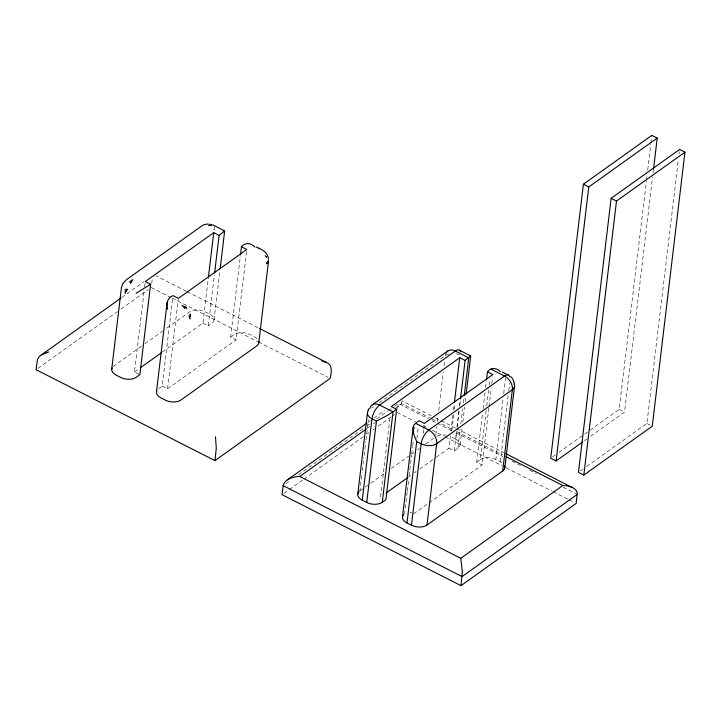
<?xml version="1.0" encoding="UTF-8"?>
<svg xmlns="http://www.w3.org/2000/svg" width="721" height="721" viewBox="0 0 721 721"><rect width="100%" height="100%" fill="white"/><g stroke="black" fill="none" stroke-linecap="round" stroke-linejoin="round"><path stroke-width="0.54" stroke-dasharray="3.6 2.7" d="M138.955 374.244L134.485 371.973L144.083 291.464M144.615 287.057L145.137 282.641M151.707 283.443L152.311 278.423M158.602 388.646L162.216 386.068L172.743 297.836M162.216 386.068L167.587 388.79L178.24 299.467M162.369 352.064L202.934 323.107L208.324 277.891M202.934 323.107L208.306 325.838L214.353 275.107M214.065 319.944L220.022 270.024M246.555 251.71L236.037 339.933L230.666 337.203L240.399 255.595M359.337 491.38A11.157 6.444 6.8 0 1 359.887 490.947L362.077 472.634M362.321 470.597L363.898 457.375M364.141 455.339L365.718 442.108M365.953 440.08L368.386 419.73M380.508 496.994L390.097 416.612M397.731 408.474L398.334 403.445L428.157 418.604M407.203 492.01L404.625 513.676L406.437 512.388M407.32 491.064L408.663 479.762M409.113 475.995L411.583 455.275M411.7 454.329L412.601 446.795M412.709 445.848L413.385 440.198M414.728 428.896L414.954 427.012M416.9 438.521L418.36 426.246M423.2 433.438L423.597 430.086M423.732 428.968L424.263 424.507M435.826 434.88L436.791 426.742M437.404 421.659L438.007 416.567M438.738 410.465L443.343 371.802M444.073 365.7L444.677 360.617M436.178 457.258L448.958 448.138L450.427 435.854M450.958 431.392L452.95 414.647M453.482 410.177L454.149 404.598M451.842 430.662L453.779 414.386M454.383 409.294L454.996 404.211M448.958 448.138L454.329 450.868L457.943 448.282A11.157 6.444 6.8 0 0 455.582 439.035L456.429 431.915M457.042 426.832L458.98 410.546M459.466 406.482L460.313 399.362M454.329 450.868L456.591 431.888M457.123 427.418L459.25 409.555M459.782 405.094L460.449 399.506M457.943 448.282L460.196 429.437M460.872 423.786L462.666 408.717M463.342 403.066L464.009 397.415M460.088 444.965L462.044 428.571M462.828 422.01L464.621 406.977M465.261 401.606L466.045 395.045M488.847 408.023L482.061 464.955L476.689 462.233L482.547 413.106M483.079 408.645L485.08 391.9M485.612 387.429L486.414 380.733M476.689 462.233L480.312 459.647L486.269 409.717M486.72 405.95L488.739 388.998M489.189 385.23L489.974 378.633M488.982 406.905L491.244 387.925M491.776 383.455L492.578 376.759M501.834 462.675A11.157 6.444 6.8 0 0 500.311 461.764L495.841 459.493L503.123 398.452M503.727 393.369L505.547 378.11M500.311 461.764L508.44 393.603M508.81 390.557L509.657 383.437M589.967 430.212L619.177 409.366L646.377 181.214M646.512 180.097L647.179 174.509M647.71 170.03L650.784 144.308M650.919 143.191L651.712 136.485M590.778 436.205L624.539 412.097L652.55 177.231M653.082 172.761L653.352 170.526M586.669 466.46L646.908 423.461L678.38 159.521M679.047 153.934L679.317 151.689M214.552 226.718L213.957 229.963L213.281 227.953M121.777 297.467L143.83 281.722M37.88 368.377L117.406 311.607M121.065 309.003L148.49 289.427M141.622 346.107L113.873 365.917A11.157 6.444 6.8 0 0 112.818 366.845M144.984 343.701L162.649 331.101M166.848 328.1L189.56 311.887A11.157 6.444 6.8 0 1 205.088 311.733L209.559 314.014A11.157 6.444 6.8 0 1 211.92 323.251L208.306 325.838M134.485 371.973L138.711 368.954M230.666 337.203L234.289 334.625A11.157 6.444 6.8 0 1 249.817 334.472L254.288 336.743A11.157 6.444 6.8 0 1 257.118 338.744M167.587 388.79L236.037 339.933M371.964 407.87L373.541 406.743M379.057 402.805L445.29 355.525A11.157 6.444 6.8 0 1 449.309 353.876M367.8 422.497L370.45 420.604M373.974 418.09L384.563 410.528M285.849 483.737L290.356 480.528M298.449 474.742L364.141 427.859M367.737 425.291L369.54 424.002M376.741 418.865L387.538 411.159M388.439 410.51L391.133 408.591M394.738 406.022L398.334 403.445M367.16 428.355L369.9 426.408M373.541 423.804L375.362 422.506M395.396 408.203L401.777 403.652L430.14 418.063M283.903 493.407L288.472 490.145M289.391 489.487L303.099 479.699M304.01 479.05L363.429 436.638M367.088 434.024L368.918 432.717M372.577 430.113L374.406 428.806M378.056 426.192L390.854 417.062M391.773 416.405L394.513 414.449M359.896 490.938L364.402 487.72M365.304 487.081L369.81 483.863M370.711 483.223L384.221 473.58M391.431 468.434L408.546 456.213M412.151 453.635L413.953 452.355M417.558 449.778L419.361 448.489M425.669 443.992L433.781 438.197M408.798 476.797L410.628 475.5M414.278 472.895L416.107 471.588M419.757 468.983L435.268 457.907M413.611 513.821L428.211 503.393M429.13 502.744L482.061 464.955M552.547 456.925L555.287 454.969M558.937 452.364L589.057 430.87M584.389 440.765L587.119 438.81M580.288 471.02L583.019 469.065M619.177 409.366L624.539 412.097M646.908 423.461L650.486 425.282M186.252 291.248L155.952 275.801M187.226 291.744L258.56 327.992M431.302 415.783L401.976 400.831M435.205 417.765L440.08 420.244M441.054 420.74L455.726 428.193M456.699 428.689L503.582 452.518M431.969 418.991L437.458 421.785M442.036 424.11L452.103 429.22M456.672 431.546L502.42 454.798M431.879 420.496L436.538 422.866M437.476 423.335L452.382 430.915M456.114 432.807L502.708 456.492M512.027 461.224L520.418 465.487M529.737 470.227L536.253 473.535M563.281 487.27L576.331 493.903M455.582 439.035L451.112 436.764A11.157 6.444 6.8 0 0 450.283 436.376M151.23 287.463L171.111 297.566M172.103 298.07L257.595 341.52M258.587 342.024L328.172 377.38M397.253 412.493L415.251 421.632M423.245 425.696L428.247 428.238M432.24 430.275L444.235 436.367M445.236 436.872L502.213 465.829M506.214 467.857L552.196 491.226M553.196 491.74L568.184 499.356M569.184 499.86L574.186 502.402M410.033 512L411.817 512.91M266.202 256.784L266.824 257.361L264.066 254.558L266.707 257.289M401.056 401.381L401.777 403.652M480.312 459.647A11.157 6.444 6.8 0 1 495.841 459.493M436.926 436.133A11.157 6.444 6.8 0 1 446.263 435.196M455.969 353.813A11.157 6.444 6.8 0 1 460.818 355.372M445.29 355.525A11.157 7.688 54.5 0 1 445.632 353.957"/><path stroke-width="1.08" d="M240.535 254.495L241.454 246.771L246.816 249.502L178.366 298.359L173.004 295.637C167.317 297.71 165.893 304.046 167.66 309.264M460.998 585.641L462.314 571.528L460.791 558.306L299.756 476.473C293.474 476.662 284.903 478.69 283.155 485.666L282.073 494.705L460.998 585.641L576.178 503.42L577.242 493.011L576.268 490.586L574.141 488.468L505.574 453.527M577.26 494.381L462.08 576.593L283.155 485.666M223.321 231.026L224.646 231.099L220.148 268.924M470.696 356.03L466.172 393.945M111.719 369.233L121.425 287.841L122.741 283.759L126.256 279.847L201.943 225.817L204.367 224.573L208.207 223.961M224.646 231.099L219.085 235.406L213.722 232.676L145.263 281.541L150.635 284.272L139.856 374.704L136.233 377.281A11.157 6.444 6.8 0 1 120.704 377.434L116.234 375.163A11.157 6.444 6.8 0 1 112.07 367.962M156.457 391.963L167.164 302.252M208.459 276.792L213.722 232.676M214.615 272.908L219.085 235.406M120.903 298.097L39.637 356.201L37.51 359.175L36.05 369.684L214.975 460.611L216.282 448.101L215.48 436.8M258.794 342.673L268.5 261.29M357.751 494.255L367.449 412.872M470.687 356.066L465.108 360.437L459.746 357.706L391.296 406.563L396.658 409.294L385.879 499.725L382.256 502.312A11.157 6.444 6.8 0 1 366.728 502.465L362.257 500.185L371.964 418.802A11.157 4.876 -63.1 0 1 379.625 405.058L455.311 351.028A11.157 4.876 -63.1 0 1 460.575 351.749M366.728 502.465L376.434 421.073L387.907 415.116L396.658 409.294M382.256 502.312L393.044 411.88L379.625 405.058A11.157 7.688 54.5 0 0 369.729 408.762M402.48 516.984L413.196 427.274L414.124 424.651L419.027 420.658L424.39 423.389L492.849 374.523L487.477 371.802L486.549 379.616M504.484 465.685A11.157 6.444 6.8 0 1 502.681 471.011L426.994 525.041A11.157 6.444 6.8 0 1 411.457 525.194L406.986 522.923L416.693 441.531L413.602 433.97L413.196 427.274M411.457 525.194L421.163 443.803A11.157 4.876 -63.1 0 1 428.824 430.067L504.52 376.038A11.157 4.876 -63.1 0 1 509.783 376.75M426.985 525.041L436.692 443.649A11.157 7.688 54.5 0 0 428.824 430.067L415.404 423.245M454.419 402.363L459.746 357.706M460.584 398.389L465.108 360.437M464.234 395.532L468.731 357.85L455.311 351.028A11.157 7.688 54.5 0 0 445.929 353.218M502.681 471.011L512.388 389.628A11.157 6.444 6.8 0 0 513.839 383.635M504.826 467.704L514.524 386.312M653.478 169.408L657.219 138.09L651.847 135.359L583.397 184.225L550.727 458.232L556.089 460.953L582.559 442.063M556.089 460.953L588.769 186.955L657.219 138.09M611.129 198.32L578.458 472.327L583.83 475.049L652.28 426.192L684.95 152.185L679.579 149.454L611.129 198.32L616.5 201.042L684.95 152.185M583.83 475.049L616.5 201.042M125.301 289.067L125.157 293.348L127.166 289.094L126.49 291.104M367.926 410.7L368.764 408.78M268.248 260.642L266.419 263.769L268.383 261.93L267.824 263.129M131.745 281.677L130.456 283.2L132.79 279.658L129.266 281.902M150.635 284.272L136.152 293.249M241.454 246.771C245.005 242.103 251.323 242.914 254.837 247.033M140.397 367.746L161.531 352.668M214.975 460.611L330.155 378.39C331.209 373.009 333.174 365.024 326.46 362.447L259.551 328.497M447.966 350.848L372.279 404.869M366.926 423.119L287.427 479.853M299.756 476.473L366.25 429.004M487.477 371.802C490.731 367.025 496.985 367.935 500.401 371.648M385.987 493.092L407.888 477.455M460.791 558.306L562.813 485.485L567.986 485.963L572.483 487.477M41.403 354.822L48.595 351.992M210.027 224.222L208.477 225.637L212.19 224.853L211.055 225.06M469.75 355.94L470.624 355.886M321.8 360.906L326.46 362.447M508.422 375.1L502.204 371.991M583.397 184.225L588.769 186.955M223.663 230.441L213.191 225.069M256.18 246.961L259.452 248.628L258.596 248.204C263.48 249.908 268.329 253.774 268.509 259.344M469.686 355.462L459.214 350.091M491.1 369.215L504.52 376.038A11.157 7.688 54.5 0 1 512.388 389.628L436.692 443.649A11.157 6.444 6.8 0 1 421.163 443.803L416.693 441.531M506.079 456.654L562.813 485.485M376.434 421.073L371.964 418.802A11.157 6.444 6.8 0 1 368.134 411.024M185.225 306.641L186.793 308.137L182.206 305.497L184.955 308.561M510.675 376.587L512.649 378.777L514.406 383.13M189.019 315.645L190.038 319.033L190.164 313.968L190.623 315.96M258.686 341.33A11.157 6.444 6.8 0 1 256.658 345.99L180.971 400.011A11.157 6.444 6.8 0 1 165.433 400.164L160.963 397.893A11.157 6.444 6.8 0 1 156.799 390.701M406.986 522.923A11.157 6.444 6.8 0 1 403.571 514.605M362.257 500.185A11.157 6.444 6.8 0 1 358.842 491.875"/></g></svg>
